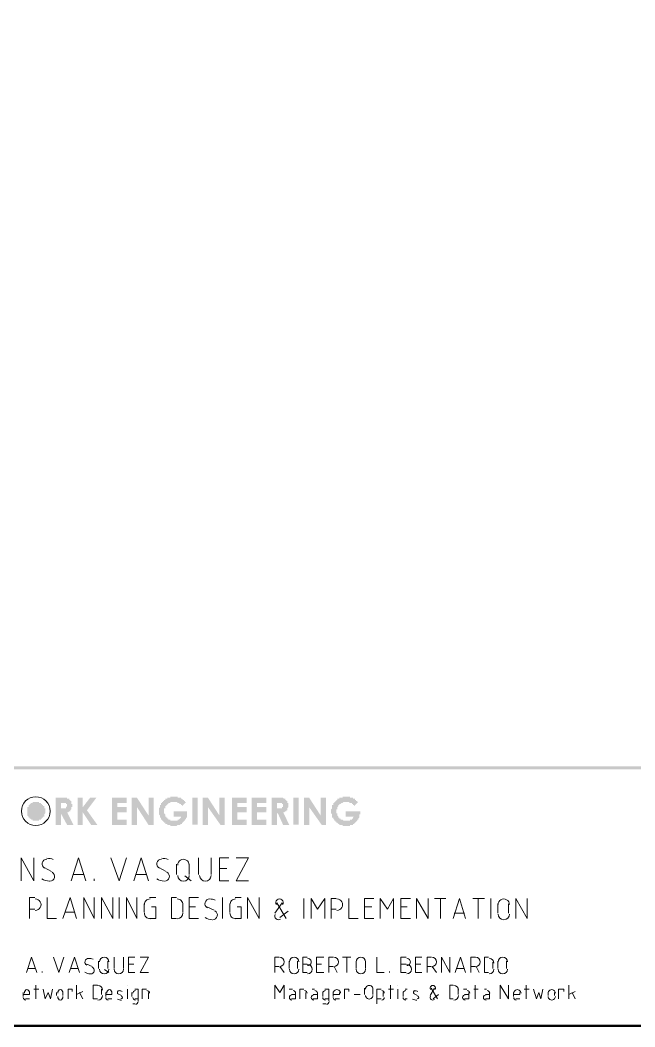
# Model space of a CAD drawing. Header units: millimetres. Extents: x 3.6 to 37.8, y 0.6 to 28.7.
# Drawn here: x 5.841 to 8.297, y 0.595 to 4.621 of the extents above; entities that cross this region are included whole.
import ezdxf

# ---------------------------------------------------------------- set-up
doc = ezdxf.new("R2010")
doc.units = ezdxf.units.MM
doc.layers.add('PDF_a1$logo$mngr$FRAME-TB', color=172, linetype='Continuous', true_color=0x0000dd)
doc.layers.add('PDF_FRAME-TB', color=7, linetype='Continuous')

msp = doc.modelspace()

# ---------------------------------------------------------------- hatches: boundary and pattern name
at = {"layer": 'PDF_FRAME-TB', "true_color": 0x808080, "transparency": 33554559}
for points in [[(5.9033, 1.4942), (5.9033, 1.4942), (5.8992, 1.4942), (5.8992, 1.4942), (5.8992, 1.4942), (5.895, 1.4942), (5.895, 1.4942), (5.895, 1.4942), (5.8908, 1.4942), (5.8908, 1.4901), (5.8908, 1.4901), (5.8867, 1.4901), (5.8867, 1.4901), (5.8867, 1.4901), (5.8825, 1.4901), (5.8825, 1.4859), (5.8825, 1.4859), (5.8825, 1.4859), (5.8783, 1.4859), (5.8783, 1.4817), (5.8783, 1.4817), (5.8783, 1.4817), (5.8783, 1.4817), (5.8741, 1.4817), (5.8741, 1.4776), (5.8741, 1.4776), (5.8741, 1.4776), (5.8741, 1.4734), (5.87, 1.4734), (5.87, 1.4734), (5.87, 1.4692), (5.87, 1.4692), (5.87, 1.4692), (5.87, 1.4651), (5.87, 1.4651), (5.87, 1.4651), (5.87, 1.4609), (5.87, 1.4609), (5.87, 1.4609), (5.87, 1.4567), (5.87, 1.4567), (5.87, 1.4567), (5.87, 1.4526), (5.87, 1.4526), (5.87, 1.4484), (5.87, 1.4484), (5.87, 1.4484), (5.87, 1.4442), (5.87, 1.4442), (5.87, 1.4442), (5.87, 1.44), (5.87, 1.44), (5.87, 1.44), (5.8741, 1.4359), (5.8741, 1.4359), (5.8741, 1.4359), (5.8741, 1.4359), (5.8741, 1.4317), (5.8783, 1.4317), (5.8783, 1.4317), (5.8783, 1.4317), (5.8783, 1.4275), (5.8825, 1.4275), (5.8825, 1.4275), (5.8825, 1.4275), (5.8825, 1.4275), (5.8867, 1.4234), (5.8867, 1.4234), (5.8867, 1.4234), (5.8867, 1.4234), (5.8908, 1.4234), (5.8908, 1.4234), (5.8908, 1.4192), (5.895, 1.4192), (5.895, 1.4192), (5.8992, 1.4192), (5.8992, 1.4192), (5.8992, 1.4192), (5.9033, 1.4192), (5.9033, 1.4192), (5.9033, 1.4192), (5.9075, 1.4192), (5.9075, 1.4192), (5.9075, 1.4192), (5.9117, 1.4192), (5.9117, 1.4192), (5.9117, 1.4192), (5.9158, 1.4192), (5.9158, 1.4192), (5.9158, 1.4234), (5.92, 1.4234), (5.92, 1.4234), (5.92, 1.4234), (5.9242, 1.4234), (5.9242, 1.4234), (5.9242, 1.4275), (5.9283, 1.4275), (5.9283, 1.4275), (5.9283, 1.4275), (5.9283, 1.4317), (5.9325, 1.4317), (5.9325, 1.4317), (5.9325, 1.4317), (5.9325, 1.4359), (5.9325, 1.4359), (5.9367, 1.4359), (5.9367, 1.44), (5.9367, 1.44), (5.9367, 1.44), (5.9367, 1.4442), (5.9367, 1.4442), (5.9367, 1.4442), (5.9409, 1.4484), (5.9409, 1.4484), (5.9409, 1.4484), (5.9409, 1.4526), (5.9409, 1.4526), (5.9409, 1.4526), (5.9409, 1.4567), (5.9409, 1.4567), (5.9409, 1.4567), (5.9409, 1.4609), (5.9409, 1.4609), (5.9409, 1.4609), (5.9409, 1.4651), (5.9409, 1.4651), (5.9409, 1.4692), (5.9367, 1.4692), (5.9367, 1.4692), (5.9367, 1.4734), (5.9367, 1.4734), (5.9367, 1.4734), (5.9367, 1.4734), (5.9367, 1.4776), (5.9325, 1.4776), (5.9325, 1.4776), (5.9325, 1.4817), (5.9325, 1.4817), (5.9283, 1.4817), (5.9283, 1.4817), (5.9283, 1.4859), (5.9283, 1.4859), (5.9283, 1.4859), (5.9242, 1.4859), (5.9242, 1.4901), (5.9242, 1.4901), (5.92, 1.4901), (5.92, 1.4901), (5.92, 1.4901), (5.9158, 1.4901), (5.9158, 1.4901), (5.9158, 1.4942), (5.9117, 1.4942), (5.9117, 1.4942), (5.9117, 1.4942), (5.9075, 1.4942), (5.9075, 1.4942), (5.9075, 1.4942), (5.9033, 1.4942), (5.9033, 1.4942)], [(6.0701, 1.5109), (6.091, 1.5109), (6.091, 1.4734), (6.1202, 1.5109), (6.1452, 1.5109), (6.1077, 1.4609), (6.1494, 1.4025), (6.1243, 1.4025), (6.091, 1.4526), (6.091, 1.4025), (6.0701, 1.4025)], [(6.2077, 1.5109), (6.2661, 1.5109), (6.2661, 1.4901), (6.2286, 1.4901), (6.2286, 1.4734), (6.2661, 1.4734), (6.2661, 1.4526), (6.2286, 1.4526), (6.2286, 1.4234), (6.2661, 1.4234), (6.2661, 1.4025), (6.2077, 1.4025)], [(6.287, 1.5109), (6.3078, 1.5109), (6.3537, 1.44), (6.3537, 1.5109), (6.3745, 1.5109), (6.3745, 1.4025), (6.3537, 1.4025), (6.3078, 1.4734), (6.3078, 1.4025), (6.287, 1.4025)], [(6.5038, 1.4942), (6.4871, 1.4776), (6.4871, 1.4817), (6.4871, 1.4817), (6.483, 1.4817), (6.483, 1.4817), (6.483, 1.4859), (6.4788, 1.4859), (6.4788, 1.4859), (6.4788, 1.4859), (6.4746, 1.4901), (6.4746, 1.4901), (6.4746, 1.4901), (6.4746, 1.4901), (6.4705, 1.4901), (6.4705, 1.4901), (6.4705, 1.4901), (6.4663, 1.4942), (6.4663, 1.4942), (6.4663, 1.4942), (6.4621, 1.4942), (6.4621, 1.4942), (6.4621, 1.4942), (6.4579, 1.4942), (6.4579, 1.4942), (6.4538, 1.4942), (6.4538, 1.4942), (6.4538, 1.4942), (6.4496, 1.4942), (6.4496, 1.4942), (6.4496, 1.4942), (6.4454, 1.4942), (6.4454, 1.4942), (6.4454, 1.4942), (6.4413, 1.4942), (6.4413, 1.4901), (6.4413, 1.4901), (6.4371, 1.4901), (6.4371, 1.4901), (6.4371, 1.4901), (6.4329, 1.4901), (6.4329, 1.4859), (6.4329, 1.4859), (6.4329, 1.4859), (6.4288, 1.4859), (6.4288, 1.4859), (6.4288, 1.4817), (6.4246, 1.4817), (6.4246, 1.4817), (6.4246, 1.4817), (6.4246, 1.4776), (6.4246, 1.4776), (6.4204, 1.4776), (6.4204, 1.4734), (6.4204, 1.4734), (6.4204, 1.4734), (6.4204, 1.4692), (6.4204, 1.4692), (6.4162, 1.4692), (6.4162, 1.4651), (6.4162, 1.4651), (6.4162, 1.4651), (6.4162, 1.4609), (6.4162, 1.4609), (6.4162, 1.4609), (6.4162, 1.4567), (6.4162, 1.4567), (6.4162, 1.4567), (6.4162, 1.4526), (6.4162, 1.4526), (6.4162, 1.4526), (6.4162, 1.4484), (6.4162, 1.4484), (6.4162, 1.4484), (6.4204, 1.4442), (6.4204, 1.4442), (6.4204, 1.4442), (6.4204, 1.44), (6.4204, 1.44), (6.4204, 1.44), (6.4204, 1.4359), (6.4246, 1.4359), (6.4246, 1.4359), (6.4246, 1.4317), (6.4246, 1.4317), (6.4288, 1.4317), (6.4288, 1.4317), (6.4288, 1.4317), (6.4288, 1.4275), (6.4288, 1.4275), (6.4329, 1.4275), (6.4329, 1.4275), (6.4329, 1.4234), (6.4329, 1.4234), (6.4371, 1.4234), (6.4371, 1.4234), (6.4371, 1.4234), (6.4413, 1.4234), (6.4413, 1.4234), (6.4413, 1.4192), (6.4454, 1.4192), (6.4454, 1.4192), (6.4454, 1.4192), (6.4496, 1.4192), (6.4496, 1.4192), (6.4538, 1.4192), (6.4538, 1.4192), (6.4538, 1.4192), (6.4579, 1.4192), (6.4579, 1.4192), (6.4579, 1.4192), (6.4621, 1.4192), (6.4621, 1.4192), (6.4621, 1.4192), (6.4663, 1.4192), (6.4663, 1.4192), (6.4705, 1.4192), (6.4705, 1.4234), (6.4705, 1.4234), (6.4705, 1.4234), (6.4746, 1.4234), (6.4746, 1.4234), (6.4746, 1.4234), (6.4746, 1.4234), (6.4788, 1.4275), (6.4788, 1.4275), (6.4788, 1.4275), (6.4788, 1.4275), (6.483, 1.4317), (6.483, 1.4317), (6.483, 1.4317), (6.483, 1.4359), (6.4871, 1.4359), (6.4871, 1.4359), (6.4871, 1.4359), (6.4538, 1.4359), (6.4538, 1.4567), (6.508, 1.4567), (6.508, 1.4526), (6.508, 1.4526), (6.508, 1.4484), (6.508, 1.4484), (6.508, 1.4484), (6.508, 1.4442), (6.508, 1.4442), (6.508, 1.4442), (6.508, 1.44), (6.508, 1.44), (6.508, 1.44), (6.508, 1.4359), (6.508, 1.4359), (6.508, 1.4317), (6.5038, 1.4317), (6.5038, 1.4317), (6.5038, 1.4275), (6.5038, 1.4275), (6.5038, 1.4275), (6.5038, 1.4275), (6.4996, 1.4234), (6.4996, 1.4234), (6.4996, 1.4234), (6.4996, 1.4192), (6.4996, 1.4192), (6.4955, 1.4192), (6.4955, 1.415), (6.4955, 1.415), (6.4955, 1.415), (6.4913, 1.415), (6.4913, 1.4109), (6.4913, 1.4109), (6.4913, 1.4109), (6.4871, 1.4109), (6.4871, 1.4067), (6.4871, 1.4067), (6.483, 1.4067), (6.483, 1.4067), (6.483, 1.4067), (6.483, 1.4067), (6.4788, 1.4025), (6.4788, 1.4025), (6.4788, 1.4025), (6.4746, 1.4025), (6.4746, 1.4025), (6.4746, 1.4025), (6.4705, 1.4025), (6.4705, 1.4025), (6.4705, 1.4025), (6.4663, 1.3983), (6.4663, 1.3983), (6.4663, 1.3983), (6.4621, 1.3983), (6.4621, 1.3983), (6.4621, 1.3983), (6.4579, 1.3983), (6.4579, 1.3983), (6.4538, 1.3983), (6.4538, 1.3983), (6.4538, 1.3983), (6.4538, 1.3983), (6.4496, 1.3983), (6.4496, 1.3983), (6.4454, 1.3983), (6.4454, 1.3983), (6.4454, 1.3983), (6.4413, 1.3983), (6.4413, 1.3983), (6.4413, 1.4025), (6.4371, 1.4025), (6.4371, 1.4025), (6.4371, 1.4025), (6.4329, 1.4025), (6.4329, 1.4025), (6.4329, 1.4025), (6.4288, 1.4025), (6.4288, 1.4025), (6.4288, 1.4067), (6.4246, 1.4067), (6.4246, 1.4067), (6.4246, 1.4067), (6.4204, 1.4067), (6.4204, 1.4109), (6.4204, 1.4109), (6.4162, 1.4109), (6.4162, 1.4109), (6.4162, 1.4109), (6.4162, 1.415), (6.4121, 1.415), (6.4121, 1.415), (6.4121, 1.415), (6.4121, 1.4192), (6.4079, 1.4192), (6.4079, 1.4192), (6.4079, 1.4192), (6.4079, 1.4234), (6.4079, 1.4234), (6.4037, 1.4234), (6.4037, 1.4275), (6.4037, 1.4275), (6.4037, 1.4275), (6.4037, 1.4317), (6.3996, 1.4317), (6.3996, 1.4317), (6.3996, 1.4359), (6.3996, 1.4359), (6.3996, 1.4359), (6.3996, 1.44), (6.3996, 1.44), (6.3996, 1.44), (6.3954, 1.4442), (6.3954, 1.4442), (6.3954, 1.4442), (6.3954, 1.4484), (6.3954, 1.4484), (6.3954, 1.4526), (6.3954, 1.4526), (6.3954, 1.4526), (6.3954, 1.4567), (6.3954, 1.4567), (6.3954, 1.4567), (6.3954, 1.4609), (6.3954, 1.4609), (6.3954, 1.4609), (6.3954, 1.4651), (6.3954, 1.4651), (6.3954, 1.4651), (6.3954, 1.4692), (6.3954, 1.4692), (6.3954, 1.4692), (6.3996, 1.4734), (6.3996, 1.4734), (6.3996, 1.4734), (6.3996, 1.4776), (6.3996, 1.4776), (6.3996, 1.4776), (6.3996, 1.4817), (6.3996, 1.4817), (6.4037, 1.4817), (6.4037, 1.4859), (6.4037, 1.4859), (6.4037, 1.4859), (6.4037, 1.4901), (6.4037, 1.4901), (6.4079, 1.4901), (6.4079, 1.4942), (6.4079, 1.4942), (6.4079, 1.4942), (6.4121, 1.4942), (6.4121, 1.4984), (6.4121, 1.4984), (6.4121, 1.4984), (6.4162, 1.4984), (6.4162, 1.5026), (6.4162, 1.5026), (6.4162, 1.5026), (6.4204, 1.5026), (6.4204, 1.5026), (6.4204, 1.5068), (6.4204, 1.5068), (6.4246, 1.5068), (6.4246, 1.5068), (6.4246, 1.5068), (6.4288, 1.5068), (6.4288, 1.5109), (6.4288, 1.5109), (6.4329, 1.5109), (6.4329, 1.5109), (6.4329, 1.5109), (6.4371, 1.5109), (6.4371, 1.5109), (6.4371, 1.5109), (6.4413, 1.5109), (6.4413, 1.5151), (6.4413, 1.5151), (6.4454, 1.5151), (6.4454, 1.5151), (6.4454, 1.5151), (6.4496, 1.5151), (6.4496, 1.5151), (6.4538, 1.5151), (6.4538, 1.5151), (6.4538, 1.5151), (6.4579, 1.5151), (6.4579, 1.5151), (6.4579, 1.5151), (6.4621, 1.5151), (6.4621, 1.5151), (6.4621, 1.5151), (6.4663, 1.5151), (6.4663, 1.5151), (6.4705, 1.5151), (6.4705, 1.5109), (6.4705, 1.5109), (6.4746, 1.5109), (6.4746, 1.5109), (6.4746, 1.5109), (6.4788, 1.5109), (6.4788, 1.5109), (6.4788, 1.5109), (6.483, 1.5109), (6.483, 1.5109), (6.483, 1.5068), (6.483, 1.5068), (6.4871, 1.5068), (6.4871, 1.5068), (6.4871, 1.5068), (6.4871, 1.5068), (6.4913, 1.5026), (6.4913, 1.5026), (6.4913, 1.5026), (6.4955, 1.5026), (6.4955, 1.5026), (6.4955, 1.4984), (6.4955, 1.4984), (6.4996, 1.4984), (6.4996, 1.4942), (6.4996, 1.4942), (6.5038, 1.4942)], [(6.5705, 1.5109), (6.5914, 1.5109), (6.6372, 1.44), (6.6372, 1.5109), (6.6581, 1.5109), (6.6581, 1.4025), (6.6414, 1.4025), (6.5914, 1.4734), (6.5914, 1.4025), (6.5705, 1.4025)], [(6.6873, 1.5109), (6.7457, 1.5109), (6.7457, 1.4901), (6.7081, 1.4901), (6.7081, 1.4734), (6.7457, 1.4734), (6.7457, 1.4526), (6.7081, 1.4526), (6.7081, 1.4234), (6.7457, 1.4234), (6.7457, 1.4025), (6.6873, 1.4025)], [(6.7665, 1.5109), (6.8249, 1.5109), (6.8249, 1.4901), (6.7874, 1.4901), (6.7874, 1.4734), (6.8249, 1.4734), (6.8249, 1.4526), (6.7874, 1.4526), (6.7874, 1.4234), (6.8249, 1.4234), (6.8249, 1.4025), (6.7665, 1.4025)], [(6.975, 1.5109), (6.9959, 1.5109), (7.0417, 1.44), (7.0417, 1.5109), (7.0626, 1.5109), (7.0626, 1.4025), (7.0459, 1.4025), (6.9959, 1.4734), (6.9959, 1.4025), (6.975, 1.4025)], [(7.1919, 1.4942), (7.1752, 1.4776), (7.1752, 1.4817), (7.1752, 1.4817), (7.171, 1.4817), (7.171, 1.4817), (7.171, 1.4859), (7.171, 1.4859), (7.1668, 1.4859), (7.1668, 1.4859), (7.1668, 1.4901), (7.1627, 1.4901), (7.1627, 1.4901), (7.1627, 1.4901), (7.1585, 1.4901), (7.1585, 1.4901), (7.1585, 1.4901), (7.1543, 1.4942), (7.1543, 1.4942), (7.1543, 1.4942), (7.1502, 1.4942), (7.1502, 1.4942), (7.1502, 1.4942), (7.146, 1.4942), (7.146, 1.4942), (7.146, 1.4942), (7.1418, 1.4942), (7.1418, 1.4942), (7.1418, 1.4942), (7.1377, 1.4942), (7.1377, 1.4942), (7.1377, 1.4942), (7.1335, 1.4942), (7.1335, 1.4942), (7.1335, 1.4942), (7.1293, 1.4901), (7.1293, 1.4901), (7.1293, 1.4901), (7.1251, 1.4901), (7.1251, 1.4901), (7.1251, 1.4901), (7.121, 1.4859), (7.121, 1.4859), (7.121, 1.4859), (7.1168, 1.4859), (7.1168, 1.4859), (7.1168, 1.4817), (7.1168, 1.4817), (7.1126, 1.4817), (7.1126, 1.4817), (7.1126, 1.4776), (7.1126, 1.4776), (7.1126, 1.4776), (7.1085, 1.4734), (7.1085, 1.4734), (7.1085, 1.4734), (7.1085, 1.4692), (7.1085, 1.4692), (7.1085, 1.4692), (7.1085, 1.4651), (7.1085, 1.4651), (7.1043, 1.4651), (7.1043, 1.4609), (7.1043, 1.4609), (7.1043, 1.4609), (7.1043, 1.4567), (7.1043, 1.4567), (7.1043, 1.4567), (7.1043, 1.4526), (7.1043, 1.4526), (7.1043, 1.4526), (7.1043, 1.4484), (7.1085, 1.4484), (7.1085, 1.4484), (7.1085, 1.4442), (7.1085, 1.4442), (7.1085, 1.4442), (7.1085, 1.44), (7.1085, 1.44), (7.1085, 1.44), (7.1126, 1.4359), (7.1126, 1.4359), (7.1126, 1.4359), (7.1126, 1.4317), (7.1126, 1.4317), (7.1168, 1.4317), (7.1168, 1.4317), (7.1168, 1.4317), (7.1168, 1.4275), (7.121, 1.4275), (7.121, 1.4275), (7.121, 1.4275), (7.121, 1.4234), (7.1251, 1.4234), (7.1251, 1.4234), (7.1251, 1.4234), (7.1293, 1.4234), (7.1293, 1.4234), (7.1293, 1.4234), (7.1335, 1.4192), (7.1335, 1.4192), (7.1335, 1.4192), (7.1377, 1.4192), (7.1377, 1.4192), (7.1377, 1.4192), (7.1418, 1.4192), (7.1418, 1.4192), (7.146, 1.4192), (7.146, 1.4192), (7.146, 1.4192), (7.1502, 1.4192), (7.1502, 1.4192), (7.1502, 1.4192), (7.1543, 1.4192), (7.1543, 1.4192), (7.1543, 1.4192), (7.1585, 1.4192), (7.1585, 1.4234), (7.1585, 1.4234), (7.1627, 1.4234), (7.1627, 1.4234), (7.1627, 1.4234), (7.1627, 1.4234), (7.1668, 1.4234), (7.1668, 1.4275), (7.1668, 1.4275), (7.1668, 1.4275), (7.171, 1.4275), (7.171, 1.4317), (7.171, 1.4317), (7.171, 1.4317), (7.1752, 1.4359), (7.1752, 1.4359), (7.1752, 1.4359), (7.1752, 1.4359), (7.1418, 1.4359), (7.1418, 1.4567), (7.2002, 1.4567), (7.2002, 1.4526), (7.2002, 1.4526), (7.2002, 1.4484), (7.2002, 1.4484), (7.2002, 1.4484), (7.2002, 1.4442), (7.2002, 1.4442), (7.196, 1.4442), (7.196, 1.44), (7.196, 1.44), (7.196, 1.44), (7.196, 1.4359), (7.196, 1.4359), (7.196, 1.4317), (7.196, 1.4317), (7.196, 1.4317), (7.1919, 1.4275), (7.1919, 1.4275), (7.1919, 1.4275), (7.1919, 1.4275), (7.1919, 1.4234), (7.1919, 1.4234), (7.1877, 1.4234), (7.1877, 1.4192), (7.1877, 1.4192), (7.1877, 1.4192), (7.1835, 1.415), (7.1835, 1.415), (7.1835, 1.415), (7.1835, 1.415), (7.1794, 1.4109), (7.1794, 1.4109), (7.1794, 1.4109), (7.1794, 1.4109), (7.1752, 1.4067), (7.1752, 1.4067), (7.1752, 1.4067), (7.171, 1.4067), (7.171, 1.4067), (7.171, 1.4067), (7.171, 1.4025), (7.1668, 1.4025), (7.1668, 1.4025), (7.1668, 1.4025), (7.1627, 1.4025), (7.1627, 1.4025), (7.1627, 1.4025), (7.1585, 1.4025), (7.1585, 1.4025), (7.1585, 1.3983), (7.1543, 1.3983), (7.1543, 1.3983), (7.1543, 1.3983), (7.1502, 1.3983), (7.1502, 1.3983), (7.146, 1.3983), (7.146, 1.3983), (7.146, 1.3983), (7.146, 1.3983), (7.1418, 1.3983), (7.1418, 1.3983), (7.1377, 1.3983), (7.1377, 1.3983), (7.1377, 1.3983), (7.1335, 1.3983), (7.1335, 1.3983), (7.1335, 1.3983), (7.1293, 1.3983), (7.1293, 1.4025), (7.1251, 1.4025), (7.1251, 1.4025), (7.1251, 1.4025), (7.121, 1.4025), (7.121, 1.4025), (7.121, 1.4025), (7.1168, 1.4025), (7.1168, 1.4025), (7.1168, 1.4067), (7.1168, 1.4067), (7.1126, 1.4067), (7.1126, 1.4067), (7.1126, 1.4067), (7.1085, 1.4109), (7.1085, 1.4109), (7.1085, 1.4109), (7.1043, 1.4109), (7.1043, 1.4109), (7.1043, 1.415), (7.1043, 1.415), (7.1001, 1.415), (7.1001, 1.415), (7.1001, 1.4192), (7.1001, 1.4192), (7.096, 1.4192), (7.096, 1.4192), (7.096, 1.4234), (7.096, 1.4234), (7.096, 1.4234), (7.0918, 1.4275), (7.0918, 1.4275), (7.0918, 1.4275), (7.0918, 1.4317), (7.0918, 1.4317), (7.0876, 1.4317), (7.0876, 1.4359), (7.0876, 1.4359), (7.0876, 1.4359), (7.0876, 1.44), (7.0876, 1.44), (7.0876, 1.44), (7.0876, 1.4442), (7.0876, 1.4442), (7.0876, 1.4442), (7.0834, 1.4484), (7.0834, 1.4484), (7.0834, 1.4526), (7.0834, 1.4526), (7.0834, 1.4526), (7.0834, 1.4567), (7.0834, 1.4567), (7.0834, 1.4567), (7.0834, 1.4609), (7.0834, 1.4609), (7.0834, 1.4609), (7.0834, 1.4651), (7.0834, 1.4651), (7.0834, 1.4651), (7.0876, 1.4692), (7.0876, 1.4692), (7.0876, 1.4692), (7.0876, 1.4734), (7.0876, 1.4734), (7.0876, 1.4734), (7.0876, 1.4776), (7.0876, 1.4776), (7.0876, 1.4776), (7.0876, 1.4817), (7.0918, 1.4817), (7.0918, 1.4817), (7.0918, 1.4859), (7.0918, 1.4859), (7.0918, 1.4859), (7.0918, 1.4901), (7.096, 1.4901), (7.096, 1.4901), (7.096, 1.4942), (7.096, 1.4942), (7.1001, 1.4942), (7.1001, 1.4942), (7.1001, 1.4984), (7.1001, 1.4984), (7.1001, 1.4984), (7.1043, 1.4984), (7.1043, 1.5026), (7.1043, 1.5026), (7.1085, 1.5026), (7.1085, 1.5026), (7.1085, 1.5026), (7.1085, 1.5068), (7.1126, 1.5068), (7.1126, 1.5068), (7.1126, 1.5068), (7.1168, 1.5068), (7.1168, 1.5068), (7.1168, 1.5109), (7.121, 1.5109), (7.121, 1.5109), (7.121, 1.5109), (7.1251, 1.5109), (7.1251, 1.5109), (7.1251, 1.5109), (7.1293, 1.5109), (7.1293, 1.5109), (7.1293, 1.5151), (7.1335, 1.5151), (7.1335, 1.5151), (7.1335, 1.5151), (7.1377, 1.5151), (7.1377, 1.5151), (7.1377, 1.5151), (7.1418, 1.5151), (7.1418, 1.5151), (7.1418, 1.5151), (7.146, 1.5151), (7.146, 1.5151), (7.1502, 1.5151), (7.1502, 1.5151), (7.1502, 1.5151), (7.1543, 1.5151), (7.1543, 1.5151), (7.1543, 1.5151), (7.1585, 1.5151), (7.1585, 1.5109), (7.1585, 1.5109), (7.1627, 1.5109), (7.1627, 1.5109), (7.1668, 1.5109), (7.1668, 1.5109), (7.1668, 1.5109), (7.171, 1.5109), (7.171, 1.5109), (7.171, 1.5109), (7.171, 1.5068), (7.171, 1.5068), (7.1752, 1.5068), (7.1752, 1.5068), (7.1752, 1.5068), (7.1794, 1.5068), (7.1794, 1.5026), (7.1794, 1.5026), (7.1835, 1.5026), (7.1835, 1.5026), (7.1835, 1.5026), (7.1835, 1.4984), (7.1877, 1.4984), (7.1877, 1.4984), (7.1877, 1.4942), (7.1919, 1.4942), (7.1919, 1.4942)]]:
    msp.add_hatch(color=8, dxfattribs=at).paths.add_polyline_path(points)
h = msp.add_hatch(color=8, dxfattribs=at)
h.paths.add_polyline_path([(5.9826, 1.5109), (6.0034, 1.5109), (6.0076, 1.5109), (6.0076, 1.5109), (6.0117, 1.5109), (6.0117, 1.5109), (6.0159, 1.5109), (6.0159, 1.5109), (6.0159, 1.5109), (6.0201, 1.5109), (6.0201, 1.5109), (6.0243, 1.5109), (6.0243, 1.5109), (6.0243, 1.5109), (6.0243, 1.5109), (6.0284, 1.5109), (6.0284, 1.5109), (6.0284, 1.5109), (6.0284, 1.5068), (6.0326, 1.5068), (6.0326, 1.5068), (6.0326, 1.5068), (6.0326, 1.5068), (6.0368, 1.5068), (6.0368, 1.5068), (6.0368, 1.5026), (6.0409, 1.5026), (6.0409, 1.5026), (6.0409, 1.4984), (6.0409, 1.4984), (6.0409, 1.4984), (6.0409, 1.4984), (6.0451, 1.4984), (6.0451, 1.4942), (6.0451, 1.4942), (6.0451, 1.4942), (6.0451, 1.4901), (6.0451, 1.4901), (6.0451, 1.4901), (6.0451, 1.4859), (6.0493, 1.4859), (6.0493, 1.4817), (6.0493, 1.4817), (6.0493, 1.4817), (6.0493, 1.4817), (6.0493, 1.4776), (6.0493, 1.4776), (6.0493, 1.4734), (6.0451, 1.4734), (6.0451, 1.4734), (6.0451, 1.4692), (6.0451, 1.4692), (6.0451, 1.4692), (6.0451, 1.4651), (6.0451, 1.4651), (6.0451, 1.4651), (6.0409, 1.4609), (6.0409, 1.4609), (6.0409, 1.4609), (6.0409, 1.4609), (6.0409, 1.4567), (6.0368, 1.4567), (6.0368, 1.4567), (6.0368, 1.4567), (6.0368, 1.4567), (6.0326, 1.4526), (6.0326, 1.4526), (6.0326, 1.4526), (6.0284, 1.4526), (6.0284, 1.4526), (6.0284, 1.4526), (6.0534, 1.4025), (6.0284, 1.4025), (6.0034, 1.4484), (6.0034, 1.4484), (6.0034, 1.4025), (5.9826, 1.4025)], flags=0)
h.paths.add_polyline_path([(6.0034, 1.4692), (6.0117, 1.4692), (6.0117, 1.4692), (6.0159, 1.4692), (6.0159, 1.4692), (6.0159, 1.4692), (6.0201, 1.4692), (6.0201, 1.4692), (6.0201, 1.4692), (6.0243, 1.4692), (6.0243, 1.4692), (6.0243, 1.4734), (6.0243, 1.4734), (6.0243, 1.4734), (6.0243, 1.4734), (6.0284, 1.4776), (6.0284, 1.4776), (6.0284, 1.4776), (6.0284, 1.4817), (6.0284, 1.4817), (6.0284, 1.4817), (6.0284, 1.4859), (6.0243, 1.4859), (6.0243, 1.4859), (6.0243, 1.4859), (6.0243, 1.4901), (6.0243, 1.4901), (6.0201, 1.4901), (6.0201, 1.4901), (6.0201, 1.4901), (6.0201, 1.4901), (6.0159, 1.4901), (6.0159, 1.4901), (6.0159, 1.4901), (6.0117, 1.4901), (6.0117, 1.4901), (6.0076, 1.4901), (6.0034, 1.4901)], flags=0)
h = msp.add_hatch(color=8, dxfattribs=at)
h.paths.add_polyline_path([(6.8457, 1.5109), (6.8666, 1.5109), (6.8708, 1.5109), (6.8708, 1.5109), (6.8749, 1.5109), (6.8749, 1.5109), (6.8791, 1.5109), (6.8791, 1.5109), (6.8833, 1.5109), (6.8833, 1.5109), (6.8833, 1.5109), (6.8874, 1.5109), (6.8874, 1.5109), (6.8874, 1.5109), (6.8916, 1.5109), (6.8916, 1.5109), (6.8916, 1.5109), (6.8916, 1.5109), (6.8958, 1.5068), (6.8958, 1.5068), (6.8958, 1.5068), (6.8958, 1.5068), (6.9, 1.5068), (6.9, 1.5068), (6.9, 1.5068), (6.9, 1.5026), (6.9041, 1.5026), (6.9041, 1.5026), (6.9041, 1.4984), (6.9041, 1.4984), (6.9083, 1.4984), (6.9083, 1.4984), (6.9083, 1.4984), (6.9083, 1.4942), (6.9083, 1.4942), (6.9083, 1.4942), (6.9083, 1.4901), (6.9083, 1.4901), (6.9125, 1.4901), (6.9125, 1.4859), (6.9125, 1.4859), (6.9125, 1.4817), (6.9125, 1.4817), (6.9125, 1.4817), (6.9125, 1.4817), (6.9125, 1.4776), (6.9125, 1.4776), (6.9125, 1.4734), (6.9125, 1.4734), (6.9125, 1.4734), (6.9083, 1.4692), (6.9083, 1.4692), (6.9083, 1.4692), (6.9083, 1.4651), (6.9083, 1.4651), (6.9083, 1.4651), (6.9083, 1.4609), (6.9041, 1.4609), (6.9041, 1.4609), (6.9041, 1.4609), (6.9041, 1.4567), (6.9041, 1.4567), (6.9, 1.4567), (6.9, 1.4567), (6.9, 1.4567), (6.8958, 1.4526), (6.8958, 1.4526), (6.8958, 1.4526), (6.8916, 1.4526), (6.8916, 1.4526), (6.8916, 1.4526), (6.9166, 1.4025), (6.8916, 1.4025), (6.8708, 1.4484), (6.8666, 1.4484), (6.8666, 1.4025), (6.8457, 1.4025)], flags=0)
h.paths.add_polyline_path([(6.8666, 1.4692), (6.8749, 1.4692), (6.8749, 1.4692), (6.8791, 1.4692), (6.8791, 1.4692), (6.8791, 1.4692), (6.8833, 1.4692), (6.8833, 1.4692), (6.8833, 1.4692), (6.8874, 1.4692), (6.8874, 1.4692), (6.8874, 1.4734), (6.8874, 1.4734), (6.8874, 1.4734), (6.8916, 1.4734), (6.8916, 1.4776), (6.8916, 1.4776), (6.8916, 1.4776), (6.8916, 1.4817), (6.8916, 1.4817), (6.8916, 1.4817), (6.8916, 1.4859), (6.8874, 1.4859), (6.8874, 1.4859), (6.8874, 1.4859), (6.8874, 1.4901), (6.8874, 1.4901), (6.8833, 1.4901), (6.8833, 1.4901), (6.8833, 1.4901), (6.8833, 1.4901), (6.8791, 1.4901), (6.8791, 1.4901), (6.8791, 1.4901), (6.8749, 1.4901), (6.8749, 1.4901), (6.8708, 1.4901), (6.8666, 1.4901)], flags=0)

# ---------------------------------------------------------------- linework, layer by layer
at = {"layer": 'PDF_a1$logo$mngr$FRAME-TB', "color": 7, "lineweight": 9}
for points in [[(5.8656, 0.8115), (5.8865, 0.8741), (5.9073, 0.8115)], [(5.974, 0.8741), (5.9949, 0.8115), (6.0157, 0.8741)], [(6.0366, 0.8115), (6.0574, 0.8741), (6.0783, 0.8115)], [(6.1534, 0.8282), (6.1534, 0.8574)], [(6.1909, 0.8574), (6.1909, 0.8282)], [(6.2159, 0.8741), (6.2159, 0.8282)], [(6.2534, 0.8282), (6.2534, 0.8741)], [(6.2993, 0.8115), (6.2743, 0.8115), (6.2743, 0.8741), (6.2993, 0.8741)], [(6.3201, 0.8741), (6.3535, 0.8741), (6.3201, 0.8115), (6.3535, 0.8115)], [(6.8581, 0.8115), (6.8581, 0.8741), (6.8747, 0.8741)], [(6.9164, 0.8282), (6.9164, 0.8574)], [(6.9498, 0.8574), (6.9498, 0.8282)], [(6.9873, 0.8741), (6.9706, 0.8741), (6.9706, 0.8115), (6.9873, 0.8115)], [(7.054, 0.8115), (7.0248, 0.8115), (7.0248, 0.8741), (7.054, 0.8741)], [(7.0749, 0.8115), (7.0749, 0.8741), (7.0916, 0.8741)], [(7.1291, 0.8741), (7.1624, 0.8741)], [(7.1458, 0.8115), (7.1458, 0.8741)], [(7.1833, 0.8282), (7.1833, 0.8574)], [(7.2208, 0.8574), (7.2208, 0.8282)], [(7.2667, 0.8741), (7.2667, 0.8115), (7.2959, 0.8115)], [(7.3835, 0.8741), (7.3626, 0.8741), (7.3626, 0.8115), (7.3835, 0.8115)], [(7.446, 0.8115), (7.421, 0.8115), (7.421, 0.8741), (7.446, 0.8741)], [(7.4668, 0.8115), (7.4668, 0.8741), (7.4835, 0.8741)], [(7.5252, 0.8115), (7.5252, 0.8741), (7.5586, 0.8115), (7.5586, 0.8741)], [(7.5794, 0.8115), (7.6003, 0.8741), (7.6211, 0.8115)], [(7.642, 0.8115), (7.642, 0.8741), (7.6587, 0.8741)], [(7.7129, 0.8741), (7.6962, 0.8741), (7.6962, 0.8115), (7.7129, 0.8115)], [(7.7295, 0.8282), (7.7295, 0.8532)], [(7.7504, 0.8282), (7.7504, 0.8574)], [(7.7838, 0.8574), (7.7838, 0.8282)], [(5.899, 0.8282), (5.8698, 0.8282)], [(5.9282, 0.8115), (5.9282, 0.8157)], [(6.0741, 0.8282), (6.0449, 0.8282)], [(6.1075, 0.8449), (6.1283, 0.8365)], [(6.1784, 0.824), (6.195, 0.8115)], [(6.2951, 0.8449), (6.2743, 0.8449)], [(6.8747, 0.8365), (6.8581, 0.8365)], [(6.8789, 0.8365), (6.8956, 0.8115)], [(6.9873, 0.8449), (6.9706, 0.8449)], [(7.0457, 0.8449), (7.0248, 0.8449)], [(7.0916, 0.8365), (7.0749, 0.8365)], [(7.0957, 0.8365), (7.1082, 0.8115)], [(7.3167, 0.8115), (7.3167, 0.8157)], [(7.3835, 0.8449), (7.3626, 0.8449)], [(7.4418, 0.8449), (7.421, 0.8449)], [(7.4835, 0.8365), (7.4668, 0.8365)], [(7.4877, 0.8365), (7.5044, 0.8115)], [(7.6128, 0.8282), (7.5836, 0.8282)], [(7.6587, 0.8365), (7.642, 0.8365)], [(7.6628, 0.8365), (7.6753, 0.8115)], [(5.8531, 0.7156), (5.8531, 0.7323)], [(5.8781, 0.7323), (5.8781, 0.7239), (5.8531, 0.7239)], [(5.8948, 0.7448), (5.9157, 0.7448)], [(5.9032, 0.7073), (5.9032, 0.7615)], [(5.9323, 0.7448), (5.9407, 0.7073), (5.9532, 0.7323), (5.9615, 0.7073), (5.9699, 0.7448)], [(5.9866, 0.7198), (5.9866, 0.7323)], [(6.0116, 0.7323), (6.0116, 0.7198)], [(6.0324, 0.7073), (6.0324, 0.7448), (6.0491, 0.7448), (6.0491, 0.7364)], [(6.0658, 0.7073), (6.0658, 0.7615)], [(6.0908, 0.7364), (6.0658, 0.7239)], [(6.0783, 0.7323), (6.0908, 0.7073)], [(6.1492, 0.7615), (6.1325, 0.7615), (6.1325, 0.7073), (6.1492, 0.7073)], [(6.1659, 0.7239), (6.1659, 0.7448)], [(6.1825, 0.7156), (6.1825, 0.7323)], [(6.2076, 0.7323), (6.2076, 0.7239), (6.1825, 0.7239)], [(6.2284, 0.7281), (6.2451, 0.7198)], [(6.2701, 0.7615), (6.2701, 0.7615)], [(6.2701, 0.7073), (6.2701, 0.7448)], [(6.2868, 0.7323), (6.2868, 0.7156)], [(6.3118, 0.6989), (6.3118, 0.7448), (6.2993, 0.7448)], [(6.3285, 0.7073), (6.3285, 0.7448), (6.3452, 0.7448)], [(6.3535, 0.7323), (6.3535, 0.7073)], [(6.8581, 0.7073), (6.8581, 0.7615), (6.8789, 0.7323), (6.8956, 0.7615), (6.8956, 0.7073)], [(6.9164, 0.7448), (6.9289, 0.7448)], [(6.9414, 0.7323), (6.9414, 0.7073), (6.9248, 0.7073)], [(6.9581, 0.7073), (6.9581, 0.7448), (6.9748, 0.7448)], [(6.9831, 0.7323), (6.9831, 0.7073)], [(7.0082, 0.7448), (7.0165, 0.7448)], [(7.029, 0.7323), (7.029, 0.7073), (7.0123, 0.7073)], [(7.0499, 0.7323), (7.0499, 0.7156)], [(7.0749, 0.6989), (7.0749, 0.7448), (7.0582, 0.7448)], [(7.0916, 0.7156), (7.0916, 0.7323)], [(7.1166, 0.7323), (7.1166, 0.7239), (7.0916, 0.7239)], [(7.1374, 0.7073), (7.1374, 0.7448), (7.1541, 0.7448), (7.1541, 0.7364)], [(7.2167, 0.7239), (7.2167, 0.749)], [(7.25, 0.749), (7.25, 0.7239)], [(7.2667, 0.6864), (7.2667, 0.7448), (7.2834, 0.7448)], [(7.2917, 0.7323), (7.2917, 0.7156)], [(7.3126, 0.7448), (7.3334, 0.7448)], [(7.3209, 0.7073), (7.3209, 0.7615)], [(7.3501, 0.7615), (7.3501, 0.7615)], [(7.3501, 0.7073), (7.3501, 0.7448)], [(7.3709, 0.7156), (7.3709, 0.7323)], [(7.3793, 0.7448), (7.3876, 0.7448)], [(7.4126, 0.7281), (7.4293, 0.7198)], [(7.4794, 0.7198), (7.496, 0.749)], [(7.4835, 0.749), (7.5085, 0.7073)], [(7.5711, 0.7615), (7.5586, 0.7615), (7.5586, 0.7073), (7.5711, 0.7073)], [(7.5919, 0.7239), (7.5919, 0.7448)], [(7.6128, 0.7448), (7.6253, 0.7448)], [(7.6336, 0.7323), (7.6336, 0.7073), (7.617, 0.7073)], [(7.6545, 0.7448), (7.6712, 0.7448)], [(7.6587, 0.7073), (7.6587, 0.7615)], [(7.6962, 0.7448), (7.7045, 0.7448)], [(7.717, 0.7323), (7.717, 0.7073), (7.7004, 0.7073)], [(7.7587, 0.7073), (7.7587, 0.7615), (7.7921, 0.7073), (7.7921, 0.7615)], [(7.8129, 0.7156), (7.8129, 0.7323)], [(7.838, 0.7323), (7.838, 0.7239), (7.8129, 0.7239)], [(7.8546, 0.7448), (7.8755, 0.7448)], [(7.863, 0.7073), (7.863, 0.7615)], [(7.8922, 0.7448), (7.9047, 0.7073), (7.913, 0.7323), (7.9214, 0.7073), (7.9297, 0.7448)], [(7.9505, 0.7198), (7.9505, 0.7323)], [(7.9756, 0.7323), (7.9756, 0.7198)], [(7.9922, 0.7073), (7.9922, 0.7448), (8.0131, 0.7448), (8.0131, 0.7364)], [(8.0339, 0.7073), (8.0339, 0.7615)], [(8.059, 0.7364), (8.0339, 0.7239)], [(8.0465, 0.7323), (8.059, 0.7073)], [(5.8781, 0.7073), (5.8615, 0.7073)], [(6.2076, 0.7073), (6.1909, 0.7073)], [(6.291, 0.6864), (6.2993, 0.6864)], [(6.2993, 0.7073), (6.3118, 0.7073)], [(6.9248, 0.7239), (6.9414, 0.7239)], [(7.0123, 0.7239), (7.029, 0.7239)], [(7.0499, 0.6864), (7.0624, 0.6864)], [(7.0582, 0.7073), (7.0749, 0.7073)], [(7.1166, 0.7073), (7.0999, 0.7073)], [(7.175, 0.7239), (7.2, 0.7239)], [(7.2834, 0.7073), (7.2667, 0.7073)], [(7.3876, 0.7073), (7.3793, 0.7073)], [(7.5127, 0.7239), (7.4919, 0.7073)], [(7.617, 0.7239), (7.6336, 0.7239)], [(7.7004, 0.7239), (7.717, 0.7239)], [(7.838, 0.7073), (7.8213, 0.7073)]]:
    msp.add_lwpolyline(points, dxfattribs=at)
for points in [[(6.132, 0.8652, 0.094476), (6.1143, 0.8687, 0.787414), (6.1073, 0.8411)], [(6.2489, 0.7362, 0.104368), (6.2359, 0.7395, 0.787416), (6.2317, 0.7278)]]:
    msp.add_lwpolyline(points, format="xyb", dxfattribs=at)
for centre, radius, start, end in [((6.1765, 0.8542), 0.0188, 0, 180), ((6.877, 0.8542), 0.0188, 270, 90), ((6.9354, 0.8542), 0.0188, 0, 180), ((6.9896, 0.8542), 0.0146, 269.9999, 90.0001), ((7.0939, 0.8542), 0.0188, 270, 90), ((7.2023, 0.8542), 0.0188, 0, 180), ((7.3858, 0.8542), 0.0146, 269.9999, 90.0001), ((7.4858, 0.8542), 0.0188, 270, 90), ((7.661, 0.8542), 0.0188, 270, 90), ((7.7152, 0.85), 0.0188, 0, 90), ((7.7694, 0.8542), 0.0188, 0, 180), ((6.1223, 0.8458), 0.0396, 235.4314, 267.6984), ((6.1223, 0.8208), 0.0146, 270.2416, 63.1111), ((6.1765, 0.825), 0.0188, 180, 360), ((6.2348, 0.825), 0.0188, 180, 360), ((6.9354, 0.825), 0.0188, 180, 360), ((6.9896, 0.825), 0.0188, 270, 90), ((7.2023, 0.825), 0.0188, 180, 360), ((7.3858, 0.825), 0.0188, 270, 90), ((7.7152, 0.825), 0.0188, 270, 360), ((7.7694, 0.825), 0.0188, 180, 360), ((6.1514, 0.7416), 0.0188, 0, 90), ((6.3016, 0.7291), 0.0104, 90.0001, 179.9999), ((6.3474, 0.7291), 0.0104, 0, 89.9999), ((6.9312, 0.7291), 0.0104, 0, 89.9999), ((6.9771, 0.7291), 0.0104, 0, 89.9999), ((7.0188, 0.7291), 0.0104, 0, 89.9999), ((7.0605, 0.7291), 0.0104, 90.0001, 179.9999), ((7.1064, 0.7291), 0.0146, 359.9999, 180.0001), ((7.2356, 0.7457), 0.0146, 359.9999, 180.0001), ((7.2857, 0.7291), 0.0104, 0, 89.9999), ((7.3816, 0.7291), 0.0104, 90.0001, 179.9999), ((7.4191, 0.7332), 0.00625, 87.0389, 239.9087), ((7.415, 0.6999), 0.0396, 66.6762, 88.264), ((7.49, 0.7499), 0.0104, 327.0027, 212.9973), ((7.5734, 0.7416), 0.0188, 0, 90), ((7.6276, 0.7291), 0.0104, 0, 89.9999), ((7.7069, 0.7291), 0.0104, 0, 89.9999), ((7.8278, 0.7291), 0.0146, 359.9999, 180.0001), ((7.9654, 0.7291), 0.0146, 359.9999, 180.0001), ((5.8637, 0.7124), 0.0104, 180.0001, 269.9999), ((6.1514, 0.7207), 0.0188, 270, 360), ((6.1931, 0.7124), 0.0104, 180.0001, 269.9999), ((6.2432, 0.7332), 0.0313, 243.5614, 275.8283), ((6.2432, 0.7124), 0.00625, 270.5278, 63.3966), ((6.3016, 0.7124), 0.0104, 180.0001, 269.9999), ((6.3016, 0.6957), 0.0104, 270.0001, 359.9999), ((6.9271, 0.7124), 0.0104, 90.0001, 269.9999), ((7.0146, 0.7124), 0.0104, 90.0001, 269.9999), ((7.0605, 0.7124), 0.0104, 180.0001, 269.9999), ((7.0647, 0.6957), 0.0104, 270.0001, 359.9999), ((7.1022, 0.7124), 0.0104, 180.0001, 269.9999), ((7.2356, 0.7207), 0.0146, 179.9999, 0.0001), ((7.2857, 0.7124), 0.0104, 270.0001, 359.9999), ((7.3816, 0.7124), 0.0104, 180.0001, 269.9999), ((7.4233, 0.7332), 0.0313, 243.5614, 275.8283), ((7.4275, 0.7124), 0.00625, 270.5278, 63.3966), ((7.49, 0.7124), 0.0104, 151.963, 307.0461), ((7.5734, 0.7207), 0.0188, 270, 360), ((7.6193, 0.7124), 0.0104, 90.0001, 269.9999), ((7.7027, 0.7124), 0.0104, 90.0001, 269.9999), ((7.8236, 0.7124), 0.0104, 180.0001, 269.9999), ((7.9654, 0.7165), 0.0146, 179.9999, 0.0001)]:
    msp.add_arc(centre, radius, start, end, dxfattribs=at)
for points in [[(5.8679, 0.7436), (5.8621, 0.7436), (5.8575, 0.7371), (5.8575, 0.7291)], [(5.8783, 0.7291), (5.8783, 0.7371), (5.8736, 0.7436), (5.8679, 0.7436)], [(6.0013, 0.7436), (5.9956, 0.7436), (5.9909, 0.7371), (5.9909, 0.7291)], [(6.0117, 0.7291), (6.0117, 0.7371), (6.0071, 0.7436), (6.0013, 0.7436)], [(6.1973, 0.7436), (6.1916, 0.7436), (6.1869, 0.7371), (6.1869, 0.7291)], [(6.2077, 0.7291), (6.2077, 0.7371), (6.2031, 0.7436), (6.1973, 0.7436)], [(5.9909, 0.7165), (5.9909, 0.7085), (5.9956, 0.702), (6.0013, 0.702)], [(6.0013, 0.702), (6.0071, 0.702), (6.0117, 0.7085), (6.0117, 0.7165)]]:
    msp.add_open_spline(points, degree=3, dxfattribs=at)
at = {"layer": 'PDF_FRAME-TB', "lineweight": 0, "const_width": 0.00834}
msp.add_lwpolyline([(37.7648, 0.5988), (37.7648, 28.6993), (3.5681, 28.6993), (3.5681, 0.5988)], close=True, dxfattribs=at)
at = {"layer": 'PDF_FRAME-TB', "lineweight": 9}
for points in [[(5.8448, 1.1785), (5.8448, 1.2702), (5.8948, 1.1785), (5.8948, 1.2702)], [(6.0449, 1.1785), (6.0741, 1.2702), (6.1033, 1.1785)], [(6.2034, 1.2702), (6.2367, 1.1785), (6.2659, 1.2702)], [(6.2951, 1.1785), (6.3243, 1.2702), (6.3535, 1.1785)], [(6.5537, 1.2702), (6.5537, 1.2035)], [(6.6037, 1.2035), (6.6037, 1.2702)], [(6.6746, 1.1785), (6.6371, 1.1785), (6.6371, 1.2702), (6.6746, 1.2702)], [(6.7038, 1.2702), (6.7538, 1.2702), (6.7038, 1.1785), (6.7538, 1.1785)], [(5.9365, 1.2327), (5.9657, 1.216)], [(6.3952, 1.2327), (6.4244, 1.216)], [(6.4661, 1.2035), (6.4661, 1.2452)], [(6.5161, 1.2452), (6.5161, 1.2035)], [(6.6662, 1.2285), (6.6371, 1.2285)], [(6.095, 1.2035), (6.0533, 1.2035)], [(6.1367, 1.1785), (6.1367, 1.1868)], [(6.3452, 1.2035), (6.3035, 1.2035)], [(6.4994, 1.1993), (6.5245, 1.1785)], [(5.8781, 1.0283), (5.8781, 1.1117), (5.899, 1.1117)], [(5.949, 1.1117), (5.949, 1.0283), (5.9866, 1.0283)], [(6.0116, 1.0283), (6.0408, 1.1117), (6.0658, 1.0283)], [(6.095, 1.0283), (6.095, 1.1117), (6.1367, 1.0283), (6.1367, 1.1117)], [(6.1659, 1.0283), (6.1659, 1.1117), (6.2117, 1.0283), (6.2117, 1.1117)], [(6.2367, 1.0283), (6.2367, 1.1117)], [(6.2659, 1.0283), (6.2659, 1.1117), (6.3076, 1.0283), (6.3076, 1.1117)], [(6.3577, 1.1117), (6.3827, 1.1117)], [(6.4661, 1.1117), (6.4452, 1.1117), (6.4452, 1.0283), (6.4661, 1.0283)], [(6.5537, 1.0283), (6.5161, 1.0283), (6.5161, 1.1117), (6.5537, 1.1117)], [(6.6496, 1.0283), (6.6496, 1.1117)], [(6.6996, 1.1117), (6.7246, 1.1117)], [(6.7496, 1.0283), (6.7496, 1.1117), (6.7955, 1.0283), (6.7955, 1.1117)], [(6.8581, 1.0492), (6.8872, 1.0909)], [(6.8664, 1.0909), (6.9039, 1.0283)], [(6.9748, 1.0283), (6.9748, 1.1076)], [(7.004, 1.0283), (7.004, 1.1076), (7.029, 1.0659), (7.0582, 1.1076), (7.0582, 1.0283)], [(7.0832, 1.0283), (7.0832, 1.1076), (7.1041, 1.1076)], [(7.1541, 1.1076), (7.1541, 1.0283), (7.1916, 1.0283)], [(7.2542, 1.0283), (7.2167, 1.0283), (7.2167, 1.1076), (7.2542, 1.1076)], [(7.2792, 1.0283), (7.2792, 1.1076), (7.3084, 1.0659), (7.3334, 1.1076), (7.3334, 1.0283)], [(7.4001, 1.0283), (7.3626, 1.0283), (7.3626, 1.1076), (7.4001, 1.1076)], [(7.4251, 1.0283), (7.4251, 1.1076), (7.471, 1.0283), (7.471, 1.1076)], [(7.496, 1.1076), (7.5419, 1.1076)], [(7.5211, 1.0283), (7.5211, 1.1076)], [(7.5711, 1.0283), (7.5961, 1.1076), (7.6211, 1.0283)], [(7.6503, 1.1076), (7.6962, 1.1076)], [(7.6712, 1.0283), (7.6712, 1.1076)], [(7.7212, 1.0283), (7.7212, 1.1076)], [(7.8213, 1.0283), (7.8213, 1.1076), (7.8672, 1.0283), (7.8672, 1.1076)], [(5.899, 1.0659), (5.8781, 1.0659)], [(6.0574, 1.0534), (6.0199, 1.0534)], [(6.3368, 1.0534), (6.3368, 1.0867)], [(6.366, 1.0742), (6.3827, 1.0742), (6.3827, 1.0283), (6.3577, 1.0283)], [(6.4911, 1.0534), (6.4911, 1.0867)], [(6.5411, 1.0742), (6.5161, 1.0742)], [(6.587, 1.0742), (6.6162, 1.0617)], [(6.6787, 1.0534), (6.6787, 1.0867)], [(6.7079, 1.0742), (6.7246, 1.0742), (6.7246, 1.0283), (6.6996, 1.0283)], [(6.9123, 1.0575), (6.8789, 1.0325)], [(7.1041, 1.0659), (7.0832, 1.0659)], [(7.2458, 1.0742), (7.2167, 1.0742)], [(7.3876, 1.0742), (7.3626, 1.0742)], [(7.617, 1.0492), (7.5753, 1.0492)], [(7.7504, 1.0492), (7.7504, 1.0867)], [(7.7921, 1.0867), (7.7921, 1.0492)]]:
    msp.add_lwpolyline(points, dxfattribs=at)
msp.add_lwpolyline([(6.6204, 1.102, 0.094475), (6.5982, 1.1064, 0.787412), (6.5891, 1.0709)], format="xyb", dxfattribs=at)
at = {"layer": 'PDF_FRAME-TB', "color": 8, "lineweight": 9, "true_color": 0x808080}
msp.add_circle((5.9031, 1.4576), 0.0575, dxfattribs=at)
at = {"layer": 'PDF_FRAME-TB', "lineweight": 9}
for centre, radius, start, end in [((5.9471, 1.2461), 0.0188, 90.2417, 243.111), ((5.9471, 1.2003), 0.0688, 67.8955, 89.4837), ((6.4058, 1.2461), 0.0188, 90.2417, 243.111), ((6.4058, 1.2003), 0.0688, 67.8955, 89.4837), ((6.4934, 1.242), 0.0229, 0, 180.0001), ((5.9596, 1.1961), 0.0188, 270.2417, 63.111), ((6.4183, 1.1961), 0.0188, 270.2417, 63.111), ((5.9596, 1.2336), 0.0563, 235.4316, 267.6984), ((6.4183, 1.2336), 0.0563, 235.4316, 267.6984), ((6.4934, 1.2003), 0.0229, 179.9999, 359.9999), ((6.581, 1.2003), 0.0229, 179.9999, 359.9999), ((5.9012, 1.0835), 0.0229, 269.9999, 90.0001), ((6.3599, 1.0835), 0.0229, 89.9999, 180.0001), ((6.4684, 1.0835), 0.0229, 0, 90.0001), ((6.7019, 1.0835), 0.0229, 89.9999, 180.0001), ((6.877, 1.0918), 0.0146, 327.0025, 212.9975), ((7.1064, 1.0835), 0.0229, 269.9999, 90.0001), ((7.7736, 1.0835), 0.0229, 0, 180.0001), ((6.3599, 1.0501), 0.0229, 179.9999, 270.0001), ((6.4684, 1.0501), 0.0229, 269.9999, 359.9999), ((6.6101, 1.0418), 0.0188, 270.2417, 63.111), ((6.7019, 1.0501), 0.0229, 179.9999, 270.0001), ((6.6101, 1.0752), 0.0521, 235.4317, 267.6982), ((6.8729, 1.0376), 0.0146, 151.9629, 307.0458), ((7.7736, 1.046), 0.0229, 179.9999, 359.9999)]:
    msp.add_arc(centre, radius, start, end, dxfattribs=at)
at = {"layer": 'PDF_FRAME-TB', "transparency": 33554559}
for points in [[(3.5681, 1.6371), (3.5681, 1.6246), (37.7648, 1.6371)], [(3.5681, 1.6246), (37.7648, 1.6371), (37.7648, 1.6246)]]:
    msp.add_solid(points, dxfattribs=at)
at = {"layer": 'PDF_FRAME-TB', "color": 8, "lineweight": 9, "true_color": 0x808080, "transparency": 33554559}
for points in [[(6.5286, 1.512), (6.5495, 1.512), (6.5286, 1.4036), (6.5495, 1.4036)], [(6.9331, 1.512), (6.954, 1.512), (6.9331, 1.4036), (6.954, 1.4036)]]:
    msp.add_solid(points, dxfattribs=at)

doc.saveas('drawing.dxf')
